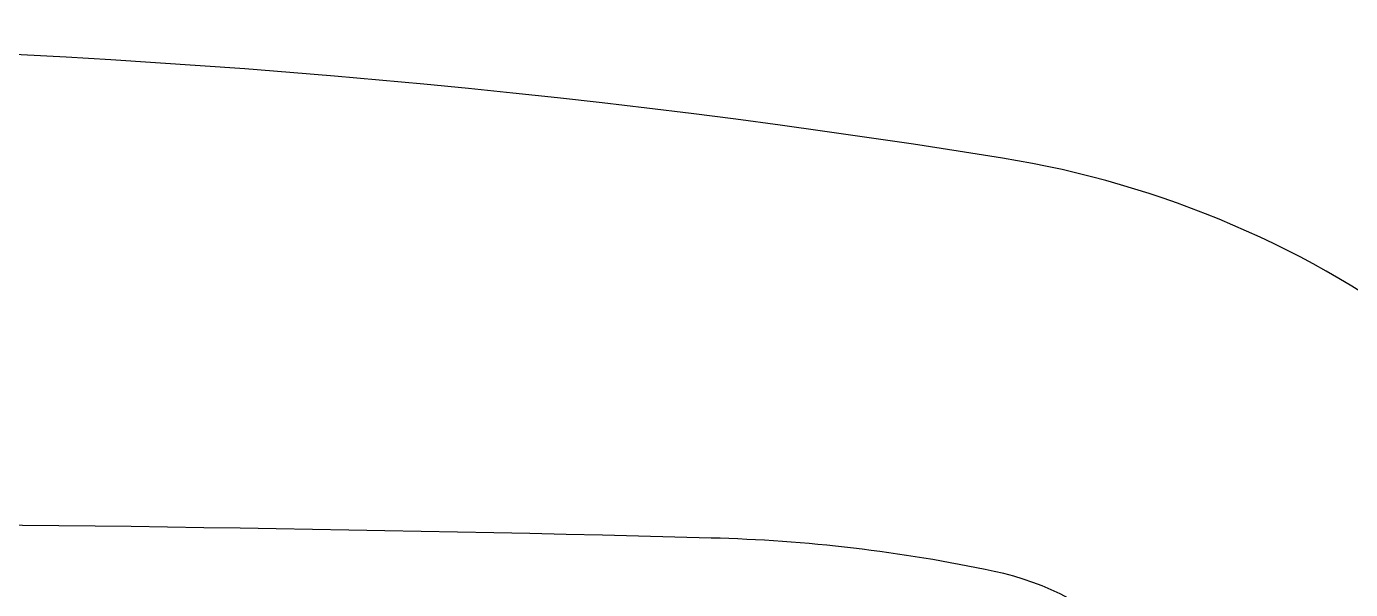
# Model space of a CAD drawing. Extents: x 832 to 911, y 781 to 934.
# Drawn here: x 865.912 to 869.936, y 803.331 to 805.043 of the extents above; entities that cross this region are included whole.
import ezdxf

# ---------------------------------------------------------------- set-up
doc = ezdxf.new("R2010")
doc.units = 0
doc.header["$MEASUREMENT"] = 0
doc.layers.add('1', color=4, linetype='Continuous')

# ---------------------------------------------------------------- blocks, each defined once
blk = doc.blocks.new('HSSCP')
at = {"layer": '1', "color": 4}
for points in [[(3.524, 1.014), (1.1751, 1.0754), (-1.1751, 1.0754), (-3.524, 1.014)], [(4.3838, 0.9127), (4.1009, 0.9726), (3.8131, 1.0065), (3.524, 1.014)], [(5.0477, 0.2832), (4.9625, 0.6012), (4.7059, 0.8445), (4.3838, 0.9127)]]:
    blk.add_open_spline(points, degree=3, dxfattribs=at)
blk = doc.blocks.new('2017 SOVEREIGN HL')
at = {"layer": '1', "color": 3}
for centre, radius, start, end in [((36.6858, 4.5888), 4.0003, 27.6616, 80.9312), ((32.8288, -19.5035), 27.3992, 80.85423, 99.09198), ((36.7122, 4.6179), 2.9672, 24.7842, 80.8542)]:
    blk.add_arc(centre, radius, start, end, dxfattribs=at)
blk.add_blockref('HSSCP', (32.7745, 5.3784), dxfattribs=at)

msp = doc.modelspace()

# ---------------------------------------------------------------- block references
at = {"layer": '1'}
msp.add_blockref('2017 SOVEREIGN HL', (831.6943, 797.0948), dxfattribs=at)

doc.saveas('drawing.dxf')
